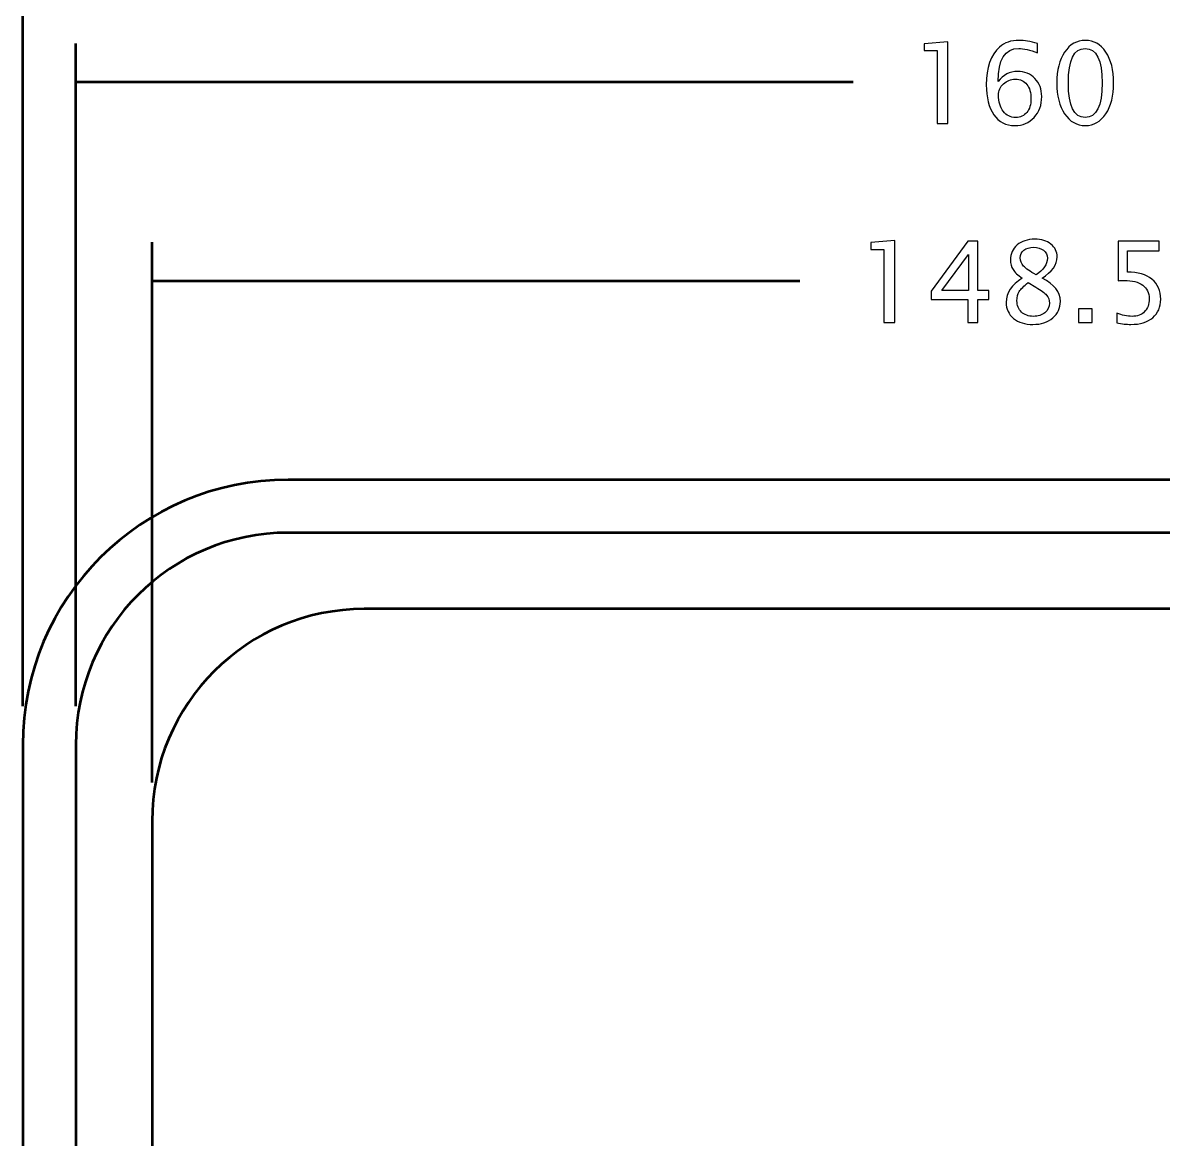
# Model space of a CAD drawing. Header units: centimetres. Extents: x -11.7 to 12.4, y -12.4 to 14.1.
# Drawn here: x -9.9 to -1.3, y 0.87 to 9.3 of the extents above; entities that cross this region are included whole.
import ezdxf

# ---------------------------------------------------------------- set-up
doc = ezdxf.new("R2010")
doc.units = ezdxf.units.CM
doc.header["$MEASUREMENT"] = 0
doc.layers.add('Layer 1', color=7, linetype='Continuous')

msp = doc.modelspace()

# ---------------------------------------------------------------- linework, layer by layer
at = {"layer": 'Layer 1', "lineweight": 53}
for points in [[(-9.9, 4.14106), (-9.9, 4.14106), (-9.9, 10.64106), (-9.9, 10.64106)], [(-9.5, 4.14106), (-9.5, 4.14106), (-9.5, 9.14106), (-9.5, 9.14106)], [(-9.5, 8.85), (-9.5, 8.85), (-3.63948, 8.85), (-3.63948, 8.85)], [(-8.925, 3.56606), (-8.925, 3.56606), (-8.925, 7.64106), (-8.925, 7.64106)], [(-8.925, 7.35), (-8.925, 7.35), (-4.04108, 7.35), (-4.04108, 7.35)]]:
    msp.add_open_spline(points, degree=3, dxfattribs=at)
at = {"layer": 'Layer 1'}
for points, knots in [([(-3.00567, 8.53631), (-3.00567, 8.53631), (-3.00567, 9.08749), (-3.00567, 9.08749), (-3.00567, 9.08749), (-3.00567, 9.08749), (-3.10304, 9.08749), (-3.10304, 9.08749), (-3.10304, 9.08749), (-3.10304, 9.08749), (-3.10304, 9.13829), (-3.10304, 9.13829), (-3.10304, 9.13829), (-3.10304, 9.13829), (-2.92439, 9.15353), (-2.92439, 9.15353), (-2.92439, 9.15353), (-2.92439, 9.15353), (-2.92439, 8.53631), (-2.92439, 8.53631), (-2.92439, 8.53631), (-2.92439, 8.53631), (-3.00567, 8.53631), (-3.00567, 8.53631)], [0, 0, 0, 0, 0.1428571, 0.1428571, 0.1428571, 0.1428571, 0.2857143, 0.2857143, 0.2857143, 0.2857143, 0.4285714, 0.4285714, 0.4285714, 0.4285714, 0.5714286, 0.5714286, 0.5714286, 0.5714286, 0.7142857, 0.7142857, 0.7142857, 0.7142857, 1, 1, 1, 1]), ([(-2.54649, 8.85353), (-2.50755, 8.90391), (-2.45858, 8.92916), (-2.3996, 8.92916), (-2.3996, 8.92916), (-2.34611, 8.92916), (-2.30237, 8.91153), (-2.26822, 8.87611), (-2.26822, 8.87611), (-2.23421, 8.84069), (-2.21714, 8.79525), (-2.21714, 8.73979), (-2.21714, 8.73979), (-2.21714, 8.67615), (-2.23619, 8.6238), (-2.27443, 8.58274), (-2.27443, 8.58274), (-2.31267, 8.54167), (-2.36121, 8.52107), (-2.42034, 8.52107), (-2.42034, 8.52107), (-2.48751, 8.52107), (-2.54028, 8.5483), (-2.57824, 8.60263), (-2.57824, 8.60263), (-2.61634, 8.6571), (-2.63539, 8.73246), (-2.63539, 8.82855), (-2.63539, 8.82855), (-2.63539, 8.95809), (-2.60209, 9.05306), (-2.53563, 9.11374), (-2.53563, 9.11374), (-2.4995, 9.14704), (-2.44955, 9.16369), (-2.38591, 9.16369), (-2.38591, 9.16369), (-2.34894, 9.16369), (-2.30308, 9.15607), (-2.24846, 9.14083), (-2.24846, 9.14083), (-2.24846, 9.14083), (-2.24846, 9.06971), (-2.24846, 9.06971), (-2.24846, 9.06971), (-2.30618, 9.09173), (-2.35359, 9.10273), (-2.39085, 9.10273), (-2.39085, 9.10273), (-2.49456, 9.10273), (-2.54649, 9.01962), (-2.54649, 8.85353)], [0, 0, 0, 0, 0.0714286, 0.0714286, 0.0714286, 0.0714286, 0.1428571, 0.1428571, 0.1428571, 0.1428571, 0.2142857, 0.2142857, 0.2142857, 0.2142857, 0.2857143, 0.2857143, 0.2857143, 0.2857143, 0.3571429, 0.3571429, 0.3571429, 0.3571429, 0.4285714, 0.4285714, 0.4285714, 0.4285714, 0.5, 0.5, 0.5, 0.5, 0.5714286, 0.5714286, 0.5714286, 0.5714286, 0.6428571, 0.6428571, 0.6428571, 0.6428571, 0.7142857, 0.7142857, 0.7142857, 0.7142857, 0.7857143, 0.7857143, 0.7857143, 0.7857143, 0.8571429, 0.8571429, 0.8571429, 0.8571429, 1, 1, 1, 1]), ([(-1.88919, 8.52107), (-1.9534, 8.52107), (-2.00519, 8.55056), (-2.04442, 8.60941), (-2.04442, 8.60941), (-2.08379, 8.66825), (-2.1034, 8.74586), (-2.1034, 8.84238), (-2.1034, 8.84238), (-2.1034, 8.9389), (-2.08379, 9.01651), (-2.04442, 9.07536), (-2.04442, 9.07536), (-2.00519, 9.1342), (-1.9534, 9.16369), (-1.88919, 9.16369), (-1.88919, 9.16369), (-1.8247, 9.16369), (-1.77292, 9.13434), (-1.73369, 9.07564), (-1.73369, 9.07564), (-1.6946, 9.01694), (-1.67498, 8.93918), (-1.67498, 8.84238), (-1.67498, 8.84238), (-1.67498, 8.74586), (-1.6946, 8.66825), (-1.73369, 8.60941), (-1.73369, 8.60941), (-1.77292, 8.55056), (-1.8247, 8.52107), (-1.88919, 8.52107)], [0, 0, 0, 0, 0.1111111, 0.1111111, 0.1111111, 0.1111111, 0.2222222, 0.2222222, 0.2222222, 0.2222222, 0.3333333, 0.3333333, 0.3333333, 0.3333333, 0.4444444, 0.4444444, 0.4444444, 0.4444444, 0.5555556, 0.5555556, 0.5555556, 0.5555556, 0.6666667, 0.6666667, 0.6666667, 0.6666667, 0.7777778, 0.7777778, 0.7777778, 0.7777778, 1, 1, 1, 1]), ([(-1.88933, 8.58203), (-1.80453, 8.58203), (-1.76219, 8.66881), (-1.76219, 8.84238), (-1.76219, 8.84238), (-1.76219, 9.01595), (-1.80453, 9.10273), (-1.88933, 9.10273), (-1.88933, 9.10273), (-1.97386, 9.10273), (-2.01619, 9.01595), (-2.01619, 8.84238), (-2.01619, 8.84238), (-2.01619, 8.66881), (-1.97386, 8.58203), (-1.88933, 8.58203)], [0, 0, 0, 0, 0.2, 0.2, 0.2, 0.2, 0.4, 0.4, 0.4, 0.4, 0.6, 0.6, 0.6, 0.6, 1, 1, 1, 1]), ([(-2.29842, 8.72371), (-2.29842, 8.769), (-2.30886, 8.80485), (-2.32989, 8.83123), (-2.32989, 8.83123), (-2.35091, 8.85762), (-2.3797, 8.87074), (-2.41625, 8.87074), (-2.41625, 8.87074), (-2.4511, 8.87074), (-2.48088, 8.85917), (-2.50571, 8.83589), (-2.50571, 8.83589), (-2.53069, 8.81275), (-2.54311, 8.78481), (-2.54311, 8.75221), (-2.54311, 8.75221), (-2.54311, 8.70085), (-2.53125, 8.65964), (-2.50769, 8.6286), (-2.50769, 8.6286), (-2.48398, 8.59755), (-2.45265, 8.58203), (-2.41371, 8.58203), (-2.41371, 8.58203), (-2.37829, 8.58203), (-2.35021, 8.59473), (-2.32946, 8.62013), (-2.32946, 8.62013), (-2.30872, 8.64553), (-2.29842, 8.6801), (-2.29842, 8.72371)], [0, 0, 0, 0, 0.1111111, 0.1111111, 0.1111111, 0.1111111, 0.2222222, 0.2222222, 0.2222222, 0.2222222, 0.3333333, 0.3333333, 0.3333333, 0.3333333, 0.4444444, 0.4444444, 0.4444444, 0.4444444, 0.5555556, 0.5555556, 0.5555556, 0.5555556, 0.6666667, 0.6666667, 0.6666667, 0.6666667, 0.7777778, 0.7777778, 0.7777778, 0.7777778, 1, 1, 1, 1]), ([(-3.40727, 7.03631), (-3.40727, 7.03631), (-3.40727, 7.58749), (-3.40727, 7.58749), (-3.40727, 7.58749), (-3.40727, 7.58749), (-3.50464, 7.58749), (-3.50464, 7.58749), (-3.50464, 7.58749), (-3.50464, 7.58749), (-3.50464, 7.63829), (-3.50464, 7.63829), (-3.50464, 7.63829), (-3.50464, 7.63829), (-3.32599, 7.65353), (-3.32599, 7.65353), (-3.32599, 7.65353), (-3.32599, 7.65353), (-3.32599, 7.03631), (-3.32599, 7.03631), (-3.32599, 7.03631), (-3.32599, 7.03631), (-3.40727, 7.03631), (-3.40727, 7.03631)], [0, 0, 0, 0, 0.1428571, 0.1428571, 0.1428571, 0.1428571, 0.2857143, 0.2857143, 0.2857143, 0.2857143, 0.4285714, 0.4285714, 0.4285714, 0.4285714, 0.5714286, 0.5714286, 0.5714286, 0.5714286, 0.7142857, 0.7142857, 0.7142857, 0.7142857, 1, 1, 1, 1]), ([(-2.36361, 7.36947), (-2.39719, 7.3929), (-2.42062, 7.41463), (-2.43374, 7.43481), (-2.43374, 7.43481), (-2.44686, 7.45485), (-2.45335, 7.47912), (-2.45335, 7.50748), (-2.45335, 7.50748), (-2.45335, 7.55377), (-2.43642, 7.59144), (-2.40269, 7.62037), (-2.40269, 7.62037), (-2.36883, 7.6493), (-2.32466, 7.66369), (-2.27019, 7.66369), (-2.27019, 7.66369), (-2.21995, 7.66369), (-2.17917, 7.65142), (-2.14799, 7.62686), (-2.14799, 7.62686), (-2.1168, 7.60245), (-2.10114, 7.57056), (-2.10114, 7.53147), (-2.10114, 7.53147), (-2.10114, 7.4722), (-2.1391, 7.41816), (-2.21487, 7.36947), (-2.21487, 7.36947), (-2.12273, 7.32432), (-2.07658, 7.26604), (-2.07658, 7.19464), (-2.07658, 7.19464), (-2.07658, 7.1437), (-2.09592, 7.10207), (-2.13444, 7.06961), (-2.13444, 7.06961), (-2.17296, 7.0373), (-2.22249, 7.02107), (-2.28317, 7.02107), (-2.28317, 7.02107), (-2.34371, 7.02107), (-2.39253, 7.03631), (-2.42979, 7.06679), (-2.42979, 7.06679), (-2.4669, 7.09713), (-2.48553, 7.1372), (-2.48553, 7.18674), (-2.48553, 7.18674), (-2.48553, 7.26011), (-2.44489, 7.32093), (-2.36361, 7.36947)], [0, 0, 0, 0, 0.0714286, 0.0714286, 0.0714286, 0.0714286, 0.1428571, 0.1428571, 0.1428571, 0.1428571, 0.2142857, 0.2142857, 0.2142857, 0.2142857, 0.2857143, 0.2857143, 0.2857143, 0.2857143, 0.3571429, 0.3571429, 0.3571429, 0.3571429, 0.4285714, 0.4285714, 0.4285714, 0.4285714, 0.5, 0.5, 0.5, 0.5, 0.5714286, 0.5714286, 0.5714286, 0.5714286, 0.6428571, 0.6428571, 0.6428571, 0.6428571, 0.7142857, 0.7142857, 0.7142857, 0.7142857, 0.7857143, 0.7857143, 0.7857143, 0.7857143, 0.8571429, 0.8571429, 0.8571429, 0.8571429, 1, 1, 1, 1]), ([(-2.77453, 7.03631), (-2.77453, 7.03631), (-2.77453, 7.20988), (-2.77453, 7.20988), (-2.77453, 7.20988), (-2.77453, 7.20988), (-3.05054, 7.20988), (-3.05054, 7.20988), (-3.05054, 7.20988), (-3.05054, 7.20988), (-3.05054, 7.27168), (-3.05054, 7.27168), (-3.05054, 7.27168), (-3.05054, 7.27168), (-2.77453, 7.64845), (-2.77453, 7.64845), (-2.77453, 7.64845), (-2.77453, 7.64845), (-2.69833, 7.64845), (-2.69833, 7.64845), (-2.69833, 7.64845), (-2.69833, 7.64845), (-2.69833, 7.27676), (-2.69833, 7.27676), (-2.69833, 7.27676), (-2.69833, 7.27676), (-2.6162, 7.27676), (-2.6162, 7.27676), (-2.6162, 7.27676), (-2.6162, 7.27676), (-2.6162, 7.20988), (-2.6162, 7.20988), (-2.6162, 7.20988), (-2.6162, 7.20988), (-2.69833, 7.20988), (-2.69833, 7.20988), (-2.69833, 7.20988), (-2.69833, 7.20988), (-2.69833, 7.03631), (-2.69833, 7.03631), (-2.69833, 7.03631), (-2.69833, 7.03631), (-2.77453, 7.03631), (-2.77453, 7.03631)], [0, 0, 0, 0, 0.0833333, 0.0833333, 0.0833333, 0.0833333, 0.1666667, 0.1666667, 0.1666667, 0.1666667, 0.25, 0.25, 0.25, 0.25, 0.3333333, 0.3333333, 0.3333333, 0.3333333, 0.4166667, 0.4166667, 0.4166667, 0.4166667, 0.5, 0.5, 0.5, 0.5, 0.5833333, 0.5833333, 0.5833333, 0.5833333, 0.6666667, 0.6666667, 0.6666667, 0.6666667, 0.75, 0.75, 0.75, 0.75, 0.8333333, 0.8333333, 0.8333333, 0.8333333, 1, 1, 1, 1]), ([(-2.26031, 7.39502), (-2.2033, 7.43269), (-2.1748, 7.47446), (-2.1748, 7.52061), (-2.1748, 7.52061), (-2.1748, 7.5453), (-2.18439, 7.56506), (-2.20344, 7.58015), (-2.20344, 7.58015), (-2.22264, 7.59525), (-2.24761, 7.60273), (-2.27852, 7.60273), (-2.27852, 7.60273), (-2.30843, 7.60273), (-2.33284, 7.59539), (-2.35161, 7.58058), (-2.35161, 7.58058), (-2.37038, 7.56576), (-2.37969, 7.54671), (-2.37969, 7.52315), (-2.37969, 7.52315), (-2.37969, 7.50029), (-2.37123, 7.47968), (-2.35429, 7.46134), (-2.35429, 7.46134), (-2.33736, 7.44313), (-2.30603, 7.42098), (-2.26031, 7.39502)], [0, 0, 0, 0, 0.125, 0.125, 0.125, 0.125, 0.25, 0.25, 0.25, 0.25, 0.375, 0.375, 0.375, 0.375, 0.5, 0.5, 0.5, 0.5, 0.625, 0.625, 0.625, 0.625, 0.75, 0.75, 0.75, 0.75, 1, 1, 1, 1]), ([(-1.65184, 7.03377), (-1.65184, 7.03377), (-1.65184, 7.10658), (-1.65184, 7.10658), (-1.65184, 7.10658), (-1.61134, 7.09021), (-1.57295, 7.08203), (-1.53627, 7.08203), (-1.53627, 7.08203), (-1.49619, 7.08203), (-1.46458, 7.09388), (-1.44158, 7.11759), (-1.44158, 7.11759), (-1.41858, 7.1413), (-1.40715, 7.17389), (-1.40715, 7.21538), (-1.40715, 7.21538), (-1.40715, 7.25997), (-1.42338, 7.29412), (-1.45583, 7.31769), (-1.45583, 7.31769), (-1.48829, 7.34125), (-1.53528, 7.35296), (-1.59666, 7.35296), (-1.59666, 7.35296), (-1.61091, 7.35296), (-1.62601, 7.35198), (-1.64168, 7.35), (-1.64168, 7.35), (-1.64168, 7.35), (-1.64168, 7.64845), (-1.64168, 7.64845), (-1.64168, 7.64845), (-1.64168, 7.64845), (-1.33179, 7.64845), (-1.33179, 7.64845), (-1.33179, 7.64845), (-1.33179, 7.64845), (-1.33179, 7.57733), (-1.33179, 7.57733), (-1.33179, 7.57733), (-1.33179, 7.57733), (-1.57056, 7.57733), (-1.57056, 7.57733), (-1.57056, 7.57733), (-1.57056, 7.57733), (-1.57056, 7.41562), (-1.57056, 7.41562), (-1.57056, 7.41562), (-1.49182, 7.41562), (-1.43043, 7.39756), (-1.38626, 7.36143), (-1.38626, 7.36143), (-1.3421, 7.32545), (-1.31994, 7.27549), (-1.31994, 7.21157), (-1.31994, 7.21157), (-1.31994, 7.15202), (-1.33998, 7.10545), (-1.38006, 7.07173), (-1.38006, 7.07173), (-1.42013, 7.038), (-1.47545, 7.02107), (-1.546, 7.02107), (-1.546, 7.02107), (-1.57747, 7.02107), (-1.61275, 7.0253), (-1.65184, 7.03377)], [0, 0, 0, 0, 0.0555556, 0.0555556, 0.0555556, 0.0555556, 0.1111111, 0.1111111, 0.1111111, 0.1111111, 0.1666667, 0.1666667, 0.1666667, 0.1666667, 0.2222222, 0.2222222, 0.2222222, 0.2222222, 0.2777778, 0.2777778, 0.2777778, 0.2777778, 0.3333333, 0.3333333, 0.3333333, 0.3333333, 0.3888889, 0.3888889, 0.3888889, 0.3888889, 0.4444444, 0.4444444, 0.4444444, 0.4444444, 0.5, 0.5, 0.5, 0.5, 0.5555556, 0.5555556, 0.5555556, 0.5555556, 0.6111111, 0.6111111, 0.6111111, 0.6111111, 0.6666667, 0.6666667, 0.6666667, 0.6666667, 0.7222222, 0.7222222, 0.7222222, 0.7222222, 0.7777778, 0.7777778, 0.7777778, 0.7777778, 0.8333333, 0.8333333, 0.8333333, 0.8333333, 0.8888889, 0.8888889, 0.8888889, 0.8888889, 1, 1, 1, 1]), ([(-2.97025, 7.27676), (-2.97025, 7.27676), (-2.76945, 7.27676), (-2.76945, 7.27676), (-2.76945, 7.27676), (-2.76945, 7.27676), (-2.76945, 7.54798), (-2.76945, 7.54798), (-2.76945, 7.54798), (-2.76945, 7.54798), (-2.97025, 7.27676), (-2.97025, 7.27676)], [0, 0, 0, 0, 0.25, 0.25, 0.25, 0.25, 0.5, 0.5, 0.5, 0.5, 1, 1, 1, 1]), ([(-2.3193, 7.33645), (-2.35232, 7.31105), (-2.37475, 7.2889), (-2.38661, 7.26999), (-2.38661, 7.26999), (-2.39832, 7.25108), (-2.40425, 7.22766), (-2.40425, 7.19944), (-2.40425, 7.19944), (-2.40425, 7.16444), (-2.39296, 7.13608), (-2.37024, 7.11449), (-2.37024, 7.11449), (-2.34752, 7.0929), (-2.31774, 7.08203), (-2.28063, 7.08203), (-2.28063, 7.08203), (-2.24493, 7.08203), (-2.21586, 7.0912), (-2.19343, 7.10969), (-2.19343, 7.10969), (-2.17085, 7.12817), (-2.15956, 7.15216), (-2.15956, 7.18166), (-2.15956, 7.18166), (-2.15956, 7.20536), (-2.16647, 7.22554), (-2.18044, 7.24191), (-2.18044, 7.24191), (-2.19441, 7.25828), (-2.22137, 7.27832), (-2.2613, 7.30202), (-2.2613, 7.30202), (-2.2613, 7.30202), (-2.3193, 7.33645), (-2.3193, 7.33645)], [0, 0, 0, 0, 0.1, 0.1, 0.1, 0.1, 0.2, 0.2, 0.2, 0.2, 0.3, 0.3, 0.3, 0.3, 0.4, 0.4, 0.4, 0.4, 0.5, 0.5, 0.5, 0.5, 0.6, 0.6, 0.6, 0.6, 0.7, 0.7, 0.7, 0.7, 0.8, 0.8, 0.8, 0.8, 1, 1, 1, 1]), ([(-1.93999, 7.03631), (-1.93999, 7.03631), (-1.93999, 7.13876), (-1.93999, 7.13876), (-1.93999, 7.13876), (-1.93999, 7.13876), (-1.83754, 7.13876), (-1.83754, 7.13876), (-1.83754, 7.13876), (-1.83754, 7.13876), (-1.83754, 7.03631), (-1.83754, 7.03631), (-1.83754, 7.03631), (-1.83754, 7.03631), (-1.93999, 7.03631), (-1.93999, 7.03631)], [0, 0, 0, 0, 0.2, 0.2, 0.2, 0.2, 0.4, 0.4, 0.4, 0.4, 0.6, 0.6, 0.6, 0.6, 1, 1, 1, 1])]:
    msp.add_open_spline(points, degree=3, knots=knots, dxfattribs=at)
at = {"layer": 'Layer 1', "lineweight": 53}
for points in [[(-9.9, -3.85), (-9.9, -3.85), (-9.9, 3.85), (-9.9, 3.85), (-9.9, 3.85), (-9.9, 4.95456), (-9.00457, 5.85), (-7.9, 5.85), (-7.9, 5.85), (-7.9, 5.85), (4.9, 5.85), (4.9, 5.85), (4.9, 5.85), (6.00457, 5.85), (6.9, 4.95456), (6.9, 3.85), (6.9, 3.85), (6.9, 3.85), (6.9, -3.85), (6.9, -3.85), (6.9, -3.85), (6.9, -4.95456), (6.00457, -5.85), (4.9, -5.85), (4.9, -5.85), (4.9, -5.85), (-7.9, -5.85), (-7.9, -5.85), (-7.9, -5.85), (-9.00457, -5.85), (-9.9, -4.95456), (-9.9, -3.85)], [(-9.5, -3.85), (-9.5, -3.85), (-9.5, 3.85), (-9.5, 3.85), (-9.5, 3.85), (-9.5, 4.73365), (-8.78365, 5.45), (-7.9, 5.45), (-7.9, 5.45), (-7.9, 5.45), (4.9, 5.45), (4.9, 5.45), (4.9, 5.45), (5.78365, 5.45), (6.5, 4.73365), (6.5, 3.85), (6.5, 3.85), (6.5, 3.85), (6.5, -3.85), (6.5, -3.85), (6.5, -3.85), (6.5, -4.73365), (5.78365, -5.45), (4.9, -5.45), (4.9, -5.45), (4.9, -5.45), (-7.9, -5.45), (-7.9, -5.45), (-7.9, -5.45), (-8.78365, -5.45), (-9.5, -4.73365), (-9.5, -3.85)], [(-8.925, -3.275), (-8.925, -3.275), (-8.925, 3.275), (-8.925, 3.275), (-8.925, 3.275), (-8.925, 4.15865), (-8.20865, 4.875), (-7.325, 4.875), (-7.325, 4.875), (-7.325, 4.875), (4.325, 4.875), (4.325, 4.875), (4.325, 4.875), (5.20865, 4.875), (5.925, 4.15865), (5.925, 3.275), (5.925, 3.275), (5.925, 3.275), (5.925, -3.275), (5.925, -3.275), (5.925, -3.275), (5.925, -4.15865), (5.20865, -4.875), (4.325, -4.875), (4.325, -4.875), (4.325, -4.875), (-7.325, -4.875), (-7.325, -4.875), (-7.325, -4.875), (-8.20865, -4.875), (-8.925, -4.15865), (-8.925, -3.275)]]:
    msp.add_open_spline(points, degree=3, knots=[0, 0, 0, 0, 0.1111111, 0.1111111, 0.1111111, 0.1111111, 0.2222222, 0.2222222, 0.2222222, 0.2222222, 0.3333333, 0.3333333, 0.3333333, 0.3333333, 0.4444444, 0.4444444, 0.4444444, 0.4444444, 0.5555556, 0.5555556, 0.5555556, 0.5555556, 0.6666667, 0.6666667, 0.6666667, 0.6666667, 0.7777778, 0.7777778, 0.7777778, 0.7777778, 1, 1, 1, 1], dxfattribs=at)

doc.saveas('drawing.dxf')
